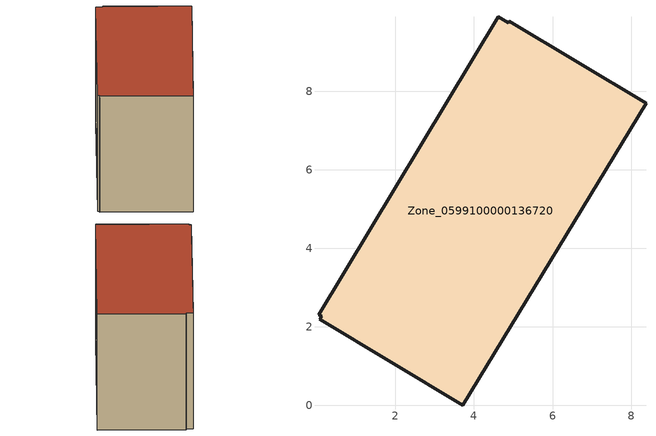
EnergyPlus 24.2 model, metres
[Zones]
Zone_0599100000136720
 floor ground (C_G): 0.07,2.19 0.12,2.26 0.04,2.31 4.61,9.89 4.87,9.74 4.9,9.78 8.38,7.69 3.71,0 z0
 wall outside (C_F): 4.61,9.89 0.04,2.31 0.12,2.26 0.07,2.19 3.71,0 8.38,7.69 4.9,9.78 4.87,9.74 4.61,9.89 z0:5.92
 roof outside (C_R): 4.87,9.74 4.61,9.89 0.04,2.31 0.12,2.26 0.07,2.19 3.71,0 8.38,7.69 4.9,9.78 z5.92
[BUILDING]
Pand.0599100000136720: North Axis=0; Terrain=City; Loads Convergence Tolerance Value=0.04; Temperature Convergence Tolerance Value=0.4; Solar Distribution=FullExterior; Maximum Number of Warmup Days=25; Minimum Number of Warmup Days=1
[Site:Location]
Rotterdam.The.Hague.AP_ZH_NLD Design_Conditions: Latitude=51.96; Longitude=4.45; Time Zone=1; Elevation=-4.5
[SITE:GROUNDTEMPERATURE:BUILDINGSURFACE]
18, 18, 18, 18, 18, 18, 18, 18, 18, 18, 18, 18
[MATERIAL] Thermal Absorptance=0.9; Solar Absorptance=0.7; Visible Absorptance=0.7
Name | Roughness | Thickness | Conductivity | Density | Specific Heat
G.TC.1946-1964 | MediumSmooth | 0.15 | 1 | 540 | 1210
F.TC.1946-1964 | Rough | 0.3 | 0.857143 | 1920 | 840
R.TC.1946-1964 | MediumRough | 0.2 | 0.235294 | 1500 | 1000
[CONSTRUCTION]
C_G: G.TC.1946-1964
C_F: F.TC.1946-1964
C_R: R.TC.1946-1964
[ZONE]
Zone_0599100000136720: Type=1; Multiplier=1; Ceiling Height=Autocalculate; Volume=Autocalculate; Floor Area=autocalculate; Part of Total Floor Area=Yes
[ZONEINFILTRATION:DESIGNFLOWRATE]
Infil_Zone_0599100000136720: Zone or ZoneList or Space or SpaceList=Zone_0599100000136720; Schedule=AlwaysOn; Design Flow Rate Calculation Method=Flow/Area; Flow Rate per Floor Area=0.003; Constant Term Coefficient=1; Temperature Term Coefficient=0; Velocity Term Coefficient=0; Velocity Squared Term Coefficient=0
[HVACTEMPLATE:ZONE:IDEALLOADSAIRSYSTEM]
Zone_0599100000136720: Maximum Heating Supply Air Temperature=50; Minimum Cooling Supply Air Temperature=13; Maximum Heating Supply Air Humidity Ratio=0.0156; Minimum Cooling Supply Air Humidity Ratio=0.0077; Heating Limit=NoLimit; Cooling Limit=NoLimit; Dehumidification Control Type=ConstantSensibleHeatRatio; Cooling Sensible Heat Ratio=0.7; Dehumidification Setpoint=60; Humidification Control Type=None; Humidification Setpoint=30; Outdoor Air Method=None; Outdoor Air Flow Rate per Person=0.00944; Outdoor Air Flow Rate per Zone Floor Area=0; Outdoor Air Flow Rate per Zone=0; Demand Controlled Ventilation Type=None; Outdoor Air Economizer Type=NoEconomizer; Heat Recovery Type=None; Sensible Heat Recovery Effectiveness=0.7; Latent Heat Recovery Effectiveness=0.65
[ZONECONTROL:THERMOSTAT]
ThermostatControl_Zone_0599100000136720: Zone or ZoneList=Zone_0599100000136720; Control Type Schedule=DualSetpointControlType; Control 1=Thermostat_Zone_0599100000136720; Temperature Difference Between Cutout And Setpoint=0
[THERMOSTATSETPOINT:DUALSETPOINT]
Thermostat_Zone_0599100000136720: Heating Setpoint Temperature Schedule=HeatingSetpoint_Zone_0599100000136720; Cooling Setpoint Temperature Schedule=CoolingSetpoint_Zone_0599100000136720
[SCHEDULE:COMPACT]
HeatingSetpoint_Zone_0599100000136720: Through: 12/31, For: AllDays, Until: 24:00, 21
CoolingSetpoint_Zone_0599100000136720: Through: 12/31, For: AllDays, Until: 24:00, 24
DualSetpointControlType: Through: 12/31, For: AllDays, Until: 24:00, 4
AlwaysOn: Through: 12/31, For: AllDays, Until: 24:00, 1
